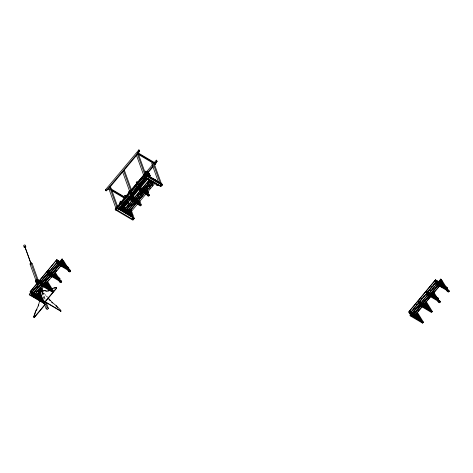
<?xml version="1.0" encoding="UTF-8"?>
<svg xmlns="http://www.w3.org/2000/svg" width="473" height="473" viewBox="0 0 473 473"><rect width="100%" height="100%" fill="white"/><g stroke="black" fill="none" stroke-linecap="round" stroke-linejoin="round"><path stroke-width="0.35" stroke-dasharray="2.37 1.77" d="M47.075 296.89L42.605 292.367L42.812 292.119L47.288 296.642L47.075 296.89A14.515 4.488 39.9 0 0 47.578 297.623M41.896 293.692L42.872 292.527L42.605 292.367M42.872 292.527L45.373 299.444M42.493 292.06L45.361 299.983M42.085 292.775L44.592 299.699M41.872 293.024L44.214 299.48"/><path stroke-width="0.71" d="M119.196 208.694L119.172 209.314L120.006 208.321L120.071 206.979M119.651 207.476L119.592 208.818L131.949 216.12M119.805 204.123L119.894 202.113L120.313 201.616L120.219 203.626M120.928 208.209L120.863 209.569L121.283 209.072L121.466 204.98M141.285 204.963L140.055 204.235L138.719 200.54L139.925 201.196L141.285 204.963L140.451 205.962L128.094 198.654L128.124 198.027M128.573 196.815L128.514 198.157L140.871 205.459M128.727 193.463L128.816 191.453L129.235 190.95L129.147 192.966M128.094 198.654L128.934 197.655L128.993 196.319M129.909 196.183L129.785 198.908L130.205 198.412L130.388 194.32M137.874 189.247L137.454 189.75L136.183 188.993L136.242 187.651M136.395 184.299L136.484 182.288L136.904 181.792L138.181 182.43M136.626 187.87L136.596 188.496L148.954 195.798L147.594 192.032L155.055 183.116M136.809 183.802L136.904 181.792M136.183 188.993L137.046 187.367L149.078 194.48L149.373 195.302L148.54 196.301L147.304 195.568L146.861 194.338M137.903 188.567L138.027 185.836M146.796 178.587L146.376 179.084L145.105 178.333L145.164 176.991M145.317 173.638L145.406 171.628L145.826 171.125L147.103 171.764L146.92 175.855M145.548 177.209L145.518 177.83L157.881 185.138M145.672 174.484L145.826 171.125M40.897 288.66L41.37 289.973L40.104 291.989L39.555 292.143L39.082 290.83M45.248 304.553L34.222 317.732L33.66 316.762L35.652 310.956A14.515 6.48 -59.4 0 0 39.495 301.059M41.654 288.075L42.6 290.7L42.31 291.551L40.424 290.162L39.448 291.327L40.104 291.989M35.694 311.754L33.926 316.916L33.66 316.762M137.643 154.109L137.117 153.796L139.18 150.668L138.885 149.852L105.42 189.833L105.716 190.649L106.242 190.962L108.642 188.757L137.643 154.109L139.706 150.982L138.885 149.852M137.117 153.796L139.18 150.668L139.706 150.982M153.932 162.984L156.303 160.152L156.598 160.968L154.535 164.096L155.079 164.379M105.716 190.649L108.116 188.449L137.135 153.772M37.544 286.076L35.646 280.826L36.622 279.661L37.568 279.472L38.798 280.205L39.75 282.83M36.374 280.4L37.024 279.626M58.197 260.783L56.861 259.659L30.095 291.646L30.467 292.787L31.703 293.573M30.171 291.965L56.861 259.659M32.176 293.585L29.225 294.094L29.521 294.91L44.551 303.796M30.467 292.787L30.887 292.284L41.991 299.374M40.625 282.913L39.389 282.121L39.809 281.624M48.317 271.461L47.897 271.963L59.622 279.442L60.036 278.946L59.397 277.905L48.015 270.639L48.317 271.461L60.036 278.946M57.239 260.8L56.819 261.297L68.544 268.782L68.957 268.286L68.325 267.245L56.943 259.979L57.239 260.8L68.957 268.286M31.815 291.882L39.803 282.346M40.743 281.222L47.318 273.364M48.725 271.685L49.665 270.562M29.521 294.91L29.432 293.845M31.851 292.267L48.051 272.974M48.802 272.005L56.784 262.462M32.164 292.373L48.134 273.293M49.541 271.614L57.056 262.633M31.656 294.413L31.242 294.916L31.537 295.731L32.371 294.732L31.011 290.966L32.265 291.77L33.601 295.459L33.187 295.956M40.583 283.753L40.164 284.249L40.459 285.065L52.816 292.373L52.196 291.362M48.666 274.092L49.086 273.589L61.118 280.702L61.738 281.713L60.899 282.712L59.628 281.955L56.997 277.681M57.588 263.426L58.008 262.929L70.039 270.042L70.66 271.053L69.821 272.046L68.55 271.295L67.799 270.071M33.341 292.858L39.915 285M42.263 282.192L48.37 274.902M50.717 272.093L56.819 264.797M58.232 263.118L59.639 261.433L58.386 260.629L58.463 260.954M32.95 293.739L40.459 284.758M42.339 282.511L48.636 275.073M49.387 274.098L57.558 264.407M58.309 263.437L62.087 258.932L62.714 259.979L62.087 258.932M40.459 285.065L41.293 284.066L39.933 280.306L41.192 281.104L42.529 284.799L42.109 285.296M50.191 275.635L49.777 276.131L48.542 275.404L49.381 274.405L49.086 273.589M59.119 264.975L58.699 265.471L57.47 264.744L58.303 263.745L58.008 262.929M33.216 293.91L40.731 284.929M42.138 283.244L57.635 264.726M58.575 263.609L59.905 261.604L61.242 262.722M59.823 262.42L62.17 259.618M60.313 262.007L62.188 259.76L63.595 260.735L67.29 266.742M60.863 262.125L62.276 260.446L62.188 259.76M60.881 262.273L62.294 260.593L62.921 261.64L62.294 260.593M36.74 291.581L37.68 290.457M39.088 288.778L40.501 287.093M41.435 285.97L42.848 284.291M44.255 282.606L51.297 274.186M52.237 273.063L58.812 265.211M59.752 264.088L61.159 262.403M35.126 293.597L34.706 294.094L34.89 294.839L35.309 294.342L35.126 293.597L37.586 295.164M44.048 282.931L43.634 283.433L43.812 284.178L44.231 283.676L44.048 282.931L46.508 284.498M36.545 292.137L37.485 291.013M38.892 289.328L39.833 288.205M41.246 286.526L42.18 285.402M45.94 280.915L46.88 279.791M48.287 278.106L49.227 276.983M50.635 275.304L51.575 274.18M60.97 262.958L62.377 261.273M34.47 294.709L60.302 263.845M35.132 293.999L43.114 284.462M44.054 283.339L59.084 265.383M61.455 262.545L62.395 261.421L62.939 261.788L63.021 262.468L62.182 263.467M35.676 293.757L43.191 284.781M44.131 283.658L61.431 262.574L62.761 263.698M56.198 277.261L55.779 277.757L51.48 275.014L51.9 274.517M60.402 264.354L60.822 263.857L60.639 263.106L60.225 263.609L60.402 264.354L64.7 267.097L65.12 266.601M61.543 263.225L62.477 262.101L62.395 261.421M38.733 291.995L39.673 290.871M41.08 289.186L42.02 288.063M46.248 283.014L47.188 281.89M48.595 280.211L49.535 279.088M50.942 277.403L51.882 276.279M53.762 274.038L54.702 272.915M55.637 271.792L57.05 270.107M57.99 268.989L60.804 265.619M36.462 295.117L44.917 285.018M45.857 283.895L51.959 276.599M53.839 274.358L61.354 265.377M38.544 291.983L39.046 296.003L38.626 296.506L37.361 295.649L37.781 295.152L37.598 293.686M47.548 281.991L47.968 285.343L47.548 285.846L46.283 284.988L46.703 284.492L46.431 282.292M62.04 266.163L62.46 265.666L63.719 266.518M42.138 298.191L40.134 292.651L41.11 291.486L44.834 290.463A14.515 6.48 -59.4 0 0 49.417 290.327M40.187 293.059L40.134 292.651M40.725 292.42L41.583 291.392M47.933 286.177L48.347 285.674L48.53 286.425L48.11 286.922M39.608 297.085L39.188 297.582L39.005 296.837L39.425 296.34L39.608 297.085L35.309 294.342M126.185 196.129L124.955 195.402L123.979 196.573L124.712 198.607M152.371 162.641L151.721 163.422L158.603 182.424M122.01 201.752L120.846 201.173L120.426 201.669L121.076 202.887M129.768 190.507L129.348 191.009L130.004 192.221M136.183 182.844L136.596 182.347M145.105 172.184L145.524 171.687M131.346 210.384L134.297 218.532L132.901 220.199L115.483 209.9L115.187 209.084L144.744 173.768L162.162 184.062L162.458 184.884L161.062 186.545L144.17 176.565M124.251 198.441L122.838 200.132L123.364 200.44M126.137 196.189L128.963 192.813M131.796 189.431L136.508 183.802M137.921 182.111L143.573 175.353M146.405 171.977L152.531 164.657M140.008 180.243L141.415 178.563M142.828 176.878L143.768 175.755M146.689 172.267L147.103 171.764M115.483 209.9L145.04 174.584L144.744 173.768M154.641 163.297L154.228 163.8L137.336 153.814L137.755 153.317L154.641 163.297L154.346 162.481L138.081 152.868M116.009 210.213L145.566 174.898L145.27 174.082M147.984 171.918L153.128 165.769M147.079 173.313L148.019 172.196L147.523 171.267L148.522 172.444L148.019 172.196M146.719 174.076L148.126 172.391L149.125 173.567L148.126 172.391M148.51 172.231L153.187 166.644M118.971 208.374L120.349 206.725M121.271 205.625L128.183 197.371M136.064 187.947L136.987 186.847M138.37 185.197L139.748 183.548M140.67 182.442L145.276 176.943M123.264 203.621L127.964 198.01M130.312 195.201L135.946 188.473M138.766 185.103L144.868 177.807M147.215 175.004L148.628 173.319M117.659 210.444L146.382 176.127L146.252 175.773M123.37 203.822L128.071 198.211M130.418 195.402L136.053 188.668M138.873 185.304L145.448 177.446M147.795 174.638L148.735 173.52L149.232 173.768L149.728 174.697L148.788 175.814M124.233 203.307L125.641 201.622M127.054 199.943L127.994 198.82M134.096 191.524L135.036 190.4M141.61 182.548L142.55 181.425M143.958 179.74L144.898 178.617M145.105 178.333L145.938 177.334M124.813 202.947L125.753 201.823M122.962 206.677L122.46 206.429L129.034 198.571M130.447 196.892L137.022 189.034M139.369 186.232L145.944 178.374M148.291 175.566L149.232 174.442L148.735 173.52M129.141 198.772L122.566 206.63L123.069 207.558L123.565 207.807L139.062 189.289M130.554 197.087L137.129 189.235M139.476 186.427L146.051 178.569M148.398 175.767L149.338 174.643L149.835 174.892L150.337 175.82L149.397 176.943M38.573 293.337L43.451 301.283L43.037 301.78L38.532 294.448M47.495 282.677L52.379 290.617L51.959 291.12L47.454 283.788M59.628 281.955L60.047 281.459M68.55 271.295L68.969 270.798L66.717 267.133M124.369 204.992L125.31 203.875M126.25 202.751L127.657 201.066M130.944 197.14L132.351 195.455M133.291 194.332L137.052 189.844M140.806 185.357L142.213 183.672M143.153 182.548L144.567 180.869M60.704 281.204L61.118 280.702M69.626 270.544L70.039 270.042M122.95 207.493L122.531 207.996L122.939 208.877L123.358 208.374L122.95 207.493L124.127 208.132M131.872 196.833L131.453 197.336L131.866 198.217L132.28 197.714L131.872 196.833L133.049 197.472M123.069 207.558L147.487 178.374M148.894 176.695L149.835 175.572L149.338 174.643M140.475 187.604L147.984 178.628M43.894 303.033L56.299 288.211L56.003 287.389L52.284 288.418L52.544 288.571M144.064 190.779L143.644 191.281L139.529 189.052L139.949 188.556M44.155 303.193L56.565 288.364L56.003 287.389M122.986 203.573L125.924 209.042L125.505 209.539L124.34 208.96L124.76 208.457L122.477 204.206M131.908 192.913L134.846 198.376L134.427 198.879L133.262 198.299L133.682 197.797L131.399 193.546M140.097 190.134L140.516 189.638L141.681 190.217M33.955 317.578L44.988 304.399M124.896 208.9L132.878 199.364M134.285 197.679L140.392 190.383M141.799 188.703L149.314 179.722M125.54 208.717L133.522 199.18M134.462 198.057L140.564 190.761M141.977 189.082L149.486 180.101M127.97 207.31L128.91 206.187M130.317 204.502L131.258 203.378M135.485 198.329L136.425 197.206M137.365 196.082L138.772 194.403M140.179 192.718L141.12 191.595M144.874 187.107L146.287 185.422M147.227 184.299L148.634 182.619M149.574 181.496L150.515 180.373M126.35 209.693L134.332 200.15M135.739 198.471L141.847 191.175M143.727 188.928L150.769 180.515M126.267 209.929L134.722 199.831M135.656 198.707L141.764 191.411M143.644 189.165L151.159 180.189M126.995 209.509L134.509 200.528M135.449 199.405L142.024 191.553M143.898 189.306L150.946 180.887M135.568 199.559L135.988 199.062L134.811 198.424M138.347 197.436L139.287 196.313M140.7 194.628L142.107 192.943M145.861 188.455L146.801 187.332M148.209 185.653L149.622 183.967M150.562 182.844L151.969 181.159M127.054 211.1L127.468 210.603L127.06 209.722L125.298 208.77M135.976 200.44L136.395 199.943L135.988 199.062M127.338 211.041L142.834 192.523M145.181 189.72L152.223 181.301M127.255 211.277L152.14 181.537M127.509 211.419L152.401 181.679M46.183 302.241L48.394 308.355L47.418 309.519L46.183 308.792L47.158 307.621L44.947 301.514M141.681 195.976L142.621 194.858M146.382 190.365L147.789 188.686M149.196 187.001L150.136 185.877M151.543 184.192L152.483 183.075M128.792 211.827L135.834 203.414M137.714 201.167L148.516 188.26M149.456 187.142L150.863 185.457M151.803 184.334L153.684 182.087M128.709 212.07L153.601 182.33M128.963 212.206L153.855 182.466M149.716 188.91L150.656 187.787M152.064 186.108L153.004 184.984M130.583 212.359L138.619 202.757M139.559 201.634L146.133 193.776M137.767 185.984L148.014 191.535L148.309 192.351L147.889 192.854L136.679 186.782M131.234 215.806L131.529 216.622L132.363 215.623L131.003 211.857L129.797 211.206L131.133 214.896L130.714 215.392L129.377 211.703M140.055 204.235L139.636 204.732L138.299 201.043M147.304 195.568L147.724 195.071L146.612 191.997M158.295 184.636L157.462 185.635L156.226 184.908L156.646 184.411M148.658 194.982L149.078 194.48M48.352 298.12A14.515 4.488 39.9 0 0 56.234 305.688L56.021 305.942L57.517 307.45M132.085 218.969L133.061 217.805L130.85 211.697M159.833 185.818L160.808 184.653M132.789 219.383L133.64 217.87L118.51 208.924L118.634 209.273M161.512 185.067L160.536 186.238L145.909 177.316M60.704 310.211L60.792 311.281L60.704 310.211L56.234 305.688M436.881 280.891L435.55 279.774L408.784 311.754L409.157 312.895L420.881 320.381L421.295 319.878M408.861 312.074L435.55 279.774M409.157 312.895L409.577 312.399M419.315 303.022L418.079 302.235L418.499 301.733M427.001 291.575L426.587 292.072L438.305 299.557L438.725 299.06L438.087 298.02L426.705 290.753L427.001 291.575L438.725 299.06M435.929 280.915L435.509 281.411L447.227 288.897L447.647 288.394L447.009 287.359L435.627 280.093L435.929 280.915L447.647 288.394M413.792 308.071L414.732 306.947M416.139 305.262L417.08 304.139M420.84 299.651L422.247 297.966M423.187 296.843L424.594 295.164M428.355 290.67L429.762 288.991M430.702 287.868L432.109 286.183M433.049 285.059L434.929 282.819M410.582 312.316L426.741 293.089M427.681 291.965L435.663 282.428M410.854 312.487L426.817 293.408M427.758 292.284L435.745 282.748M410.345 314.527L409.925 315.024L410.221 315.84L422.578 323.148L423.418 322.148L417.511 312.535M419.267 303.861L418.853 304.364L419.149 305.18L431.506 312.487L432.34 311.482L426.061 301.271M427.356 294.2L427.775 293.703L439.807 300.816L440.428 301.821L439.588 302.821L438.317 302.07L437.566 300.846M436.277 283.54L436.697 283.043L448.729 290.156L449.35 291.161L448.51 292.16L447.239 291.409L444.608 287.129M411.557 313.528L418.132 305.67M427.994 293.887L428.934 292.769M430.341 291.084L431.281 289.961M432.694 288.276L434.102 286.597M411.634 313.847L419.344 304.724M420.562 303.187L440.777 279.046L441.404 280.093L440.777 279.046M410.221 315.84L411.061 314.841L409.695 311.074L410.954 311.878L412.29 315.568L411.871 316.07M419.149 305.18L419.983 304.18L418.617 300.414L419.876 301.218L421.212 304.908L420.799 305.41M428.881 295.749L428.467 296.246L427.231 295.519L428.071 294.519L427.775 293.703M437.803 285.083L437.389 285.586L436.153 284.858L436.993 283.859L436.697 283.043M411.906 314.019L419.421 305.044M421.295 302.797L427.403 295.501M428.343 294.377L438.205 282.594M438.979 281.973L440.86 279.726M438.997 282.121L440.877 279.874L442.285 280.85L448.93 291.664L436.573 284.356L435.213 280.59M439.086 282.801L440.96 280.554L440.877 279.874M439.571 282.387L440.978 280.702L441.605 281.754L440.978 280.702M413.55 313.942L420.125 306.084M422.472 303.276L428.579 295.986M430.46 293.739L434.214 289.251M413.816 313.705L413.396 314.208L413.579 314.953L413.999 314.45L413.816 313.705L416.27 315.272M422.738 303.045L422.318 303.542L422.501 304.293L422.921 303.79L422.738 303.045L425.197 304.612M439.328 283.221L438.914 283.723L439.092 284.468L443.39 287.212L443.81 286.709M434.959 288.678L435.899 287.56M437.306 285.875L438.246 284.752M439.654 283.067L441.067 281.388M413.627 314.261L438.985 283.96M413.822 314.113L420.396 306.256M422.744 303.447L429.318 295.595M430.726 293.91L438.264 284.9M439.677 283.215L441.084 281.53L441.711 282.582L440.771 283.705M413.899 314.433L422.348 304.328M423.288 303.211L429.395 295.915M430.802 294.23L439.257 284.131M430.17 295.128L430.59 294.626L430.406 293.881L429.987 294.383L430.17 295.128L434.468 297.872L434.888 297.375M439.092 284.468L439.512 283.966M441.865 281.346L442.285 280.85M440.227 283.339L441.167 282.215L441.084 281.53M415.075 314.912L416.95 312.665M417.89 311.547L423.057 305.375M424.937 303.128L430.572 296.394M431.979 294.709L439.494 285.733M415.152 315.231L431.116 296.151M432.056 295.028L439.571 286.053M417.233 312.091L417.73 316.118L417.316 316.62L416.051 315.763L416.471 315.266L416.216 313.25M426.155 301.431L426.658 305.457L426.238 305.954L424.973 305.103L425.393 304.6L425.144 302.59M417.694 316.951L418.114 316.449L418.298 317.194L417.878 317.696M426.8 307.036L427.22 306.534L427.036 305.789M437.667 298.522L438.087 298.02M446.595 287.856L447.009 287.359M416.884 312.842L422.141 321.392L421.721 321.894L417.594 315.172M425.806 302.176L431.063 310.731L430.649 311.234L425.765 303.288M438.317 302.07L438.731 301.567L436.857 298.516M447.239 291.409L447.659 290.907M46.549 291.167A14.515 6.48 -59.4 0 1 45.101 290.617L41.11 291.486M53.786 288.228L56.269 287.549M35.646 280.826L36.049 280.791L35.759 281.642L36.705 284.267M38.343 293L40.4 292.805M38.071 282.511L24.927 246.829L30.946 263.757M149.232 174.442L149.728 174.697M149.835 175.572L150.337 175.82M133.682 197.797L134.846 198.376M121.857 205.306L122.353 205.554M122.466 205.749L121.963 205.501L122.46 206.429M124.76 208.457L125.924 209.042M146.689 175.323L156.935 180.869L155.558 179.846L155.735 180.225M137.093 186.279L148.309 192.351M129.904 196.49L138.867 201.35M129.839 197.117L138.559 201.841M130.04 197.956L139.387 203.018M123.358 208.374L127.468 210.603M121.62 207.499L122.897 208.197M126.74 210.278L129.945 212.01M120.917 207.777L130.258 212.838M121.118 208.617L130.459 213.678M436.993 283.859L449.35 291.161M428.071 294.519L440.428 301.821M440.008 302.324L427.651 295.016L426.285 291.256M419.983 304.18L421.212 304.908M431.063 310.731L432.34 311.482M420.538 304.612L430.672 310.601M431.92 311.985L419.563 304.683L418.203 300.917M156.303 160.152L157.125 161.275L155.061 164.409L157.125 161.275L156.598 160.968M411.061 314.841L412.29 315.568M422.141 321.392L423.418 322.148M411.611 315.272L421.745 321.262M422.998 322.645L410.641 315.343L409.281 311.577M145.04 174.584L162.458 184.884M145.146 175.394L162.038 185.381M137.016 187.994L149.373 195.302M131.275 191.973L132.505 192.7L132.381 192.351M128.934 197.655L130.205 198.412M129.809 198.282L139.943 204.271M110.824 188.792L123.956 196.561M111.12 189.608L124.878 197.744M108.116 188.449L108.642 188.757M108.199 188.632L109.446 189.371M111.326 190.477L124.464 198.246M105.42 189.833L105.946 190.146M120.006 208.321L121.283 209.072M131.133 214.896L132.363 215.623M120.881 208.942L131.015 214.931M134.297 218.532L117.274 208.197M116.429 209.716L133.315 219.697M115.187 209.084L115.714 209.397M58.303 263.745L70.66 271.053M70.241 271.549L57.883 264.247L56.523 260.481M49.381 274.405L61.738 281.713M61.319 282.21L48.961 274.908L47.602 271.141M41.293 284.066L42.529 284.799M52.379 290.617L53.65 291.374L47.377 281.163M42.481 284.876L51.983 290.493M53.236 291.871L40.879 284.569L39.513 280.802M41.37 289.973L42.6 290.7M45.343 301.774L60.999 311.033M45.13 302.022L60.792 311.281M32.371 294.732L33.601 295.459M43.451 301.283L44.728 302.034L38.455 291.823M33.559 295.536L43.061 301.153M44.308 302.537L31.951 295.229L30.591 291.463M29.728 294.661L44.764 303.548M47.158 307.621L48.394 308.355M38.544 304.902L38.81 305.055A14.515 6.48 -59.4 0 1 38.437 306.066M422.921 303.79L427.22 306.534M420 302.064L422.395 303.589M426.587 306.268L428.981 307.799M420.349 302.915L428.987 308.431M420.55 303.808L429.803 309.72M413.999 314.45L418.298 317.194M411.078 312.724L413.473 314.255M417.665 316.928L420.059 318.459M411.427 313.575L420.065 319.092M44.231 283.676L48.53 286.425M41.311 281.949L44.302 283.865M47.897 286.159L50.298 287.685M41.659 282.807L50.913 288.713M41.861 283.699L51.114 289.606L50.475 288.571M31.786 292.231L35.38 294.525M38.975 296.819L40.773 297.966M32.939 294.36L42.192 300.266M440.96 280.554L441.504 280.921L441.421 280.241M441.167 282.215L441.711 282.582M441.143 285.781L442.409 286.632M440.73 286.277L441.989 287.135M432.221 296.441L433.487 297.292M425.393 304.6L426.658 305.457M416.471 315.266L417.73 316.118M62.276 260.446L62.814 260.812L62.732 260.126M62.477 262.101L63.021 262.468M53.532 276.327L54.377 276.894M46.703 284.492L47.968 285.343M37.781 295.152L39.046 296.003M440.895 279.91L446.53 289.074M441.605 282.245L443.485 285.296M434.102 292.71L437.052 297.517M438.164 299.32L438.897 300.521M433.475 293.018L436.106 297.292M433.061 293.514L436.437 299.013M421.963 322.137L422.578 323.148M67.905 267.748L69.501 270.349M62.584 260.41L65.966 265.909M62.542 261.522L66.669 268.238M55.045 271.999L60.579 281.009M54.791 272.903L57.416 277.178M58.167 278.402L58.918 279.626M54.371 273.406L56.246 276.457M147.014 172.876L148.971 176.518M146.825 174.117L147.807 175.938M138.743 184.748L140.375 187.787M138.228 185.381L139.21 187.207M130.98 194.048L133.262 198.299M120.846 201.173L121.496 202.385M122.058 204.708L124.34 208.96M123.069 206.878L123.565 207.807M155.475 180.083L154.103 179.054L154.281 179.433M154.021 179.297L152.649 178.268L152.82 178.646M152.566 178.504L151.194 177.481L151.366 177.854M139.121 188.171L139.529 189.052M436.473 281.394L437.359 283.853M434.793 281.092L436.153 284.858M427.769 292.675L428.437 294.519M425.871 291.752L427.231 295.519M417.783 301.413L418.079 302.235M154.174 163.658L161.547 184.027M152.696 162.251L160.317 183.293M155.564 183.063L156.226 184.908M138.27 153.725L145.891 174.768M137.282 153.678L144.655 174.04M136.555 155.522L143.68 175.205M145.968 191.878L146.417 193.108M124.399 170.298L131.524 189.986M123.412 170.25L130.785 190.613M131.405 193.516L131.529 193.865L130.176 192.789M122.436 171.415L129.809 191.784M128.153 201.563L129.135 204.277M124.955 195.402L125.688 197.442M127.408 202.19L128.396 204.91M126.433 203.36L127.42 206.074M129.874 212.862L130.613 214.896M110.528 186.876L117.653 206.559M109.541 186.829L116.914 207.192M108.565 187.994L116.181 209.036M57.783 261.285L58.67 263.745M56.104 260.978L57.47 264.744M48.861 271.945L49.748 274.405M47.182 271.638L48.542 275.404M39.093 281.305L39.389 282.121M41.76 288.891L42.475 290.86M38.319 280.524L32.176 263.55L30.94 262.822L29.965 263.993L36.764 282.765M37.568 279.472L38.52 282.097M40.601 289.506L41.506 292.012M36.622 279.661L37.81 282.943M39.797 291.143L41.902 296.961M43.971 302.679L46.183 308.792M441.451 283.806L440.121 282.688L440.197 283.008M439.925 282.836L438.595 281.713L438.672 282.038M438.406 281.867L437.076 280.743L437.153 281.063M64.523 266.352L64.7 267.097M59.639 261.433L59.716 261.752M51.303 274.269L51.48 275.014M441.912 282.606L442.16 284.622M432.984 293.266L433.238 295.282M424.807 303.761L424.973 305.103M415.802 313.753L416.051 315.763M414.005 311.027L414.088 311.713M63.222 262.497L63.471 264.508M54.3 273.158L54.549 275.168M46.1 283.522L46.283 284.988M37.089 293.455L37.361 295.649M24.377 246.528A0.916 0.769 -19.9 0 1 23.68 245.623A0.916 0.769 -19.9 0 1 24.862 244.984A0.916 0.769 -19.9 0 1 25.353 246.007M30.438 264.241A0.798 0.674 -19.9 0 1 30.78 263.165A0.798 0.674 -19.9 0 1 31.851 263.615M30.562 264.295A0.798 0.674 -19.9 0 1 30.763 263.106A0.798 0.674 -19.9 0 1 31.827 263.739M37.131 294.011A14.515 4.488 39.9 0 1 36.817 294.206M48.997 290.783A14.515 6.48 -59.4 0 1 47.708 291.132M52.503 303.033A14.515 4.488 39.9 0 1 51.681 302.259M50.132 300.698A14.515 4.488 39.9 0 1 49.423 299.912M48.754 299.137A14.515 4.488 39.9 0 1 48.14 298.368M37.048 309.123A14.515 6.48 -59.4 0 1 35.918 311.11M24.578 247.657A0.916 0.769 -19.9 0 0 25.861 246.764A0.916 0.769 -19.9 0 0 24.46 246.321A0.916 0.769 -19.9 0 0 24.578 247.657"/></g></svg>
